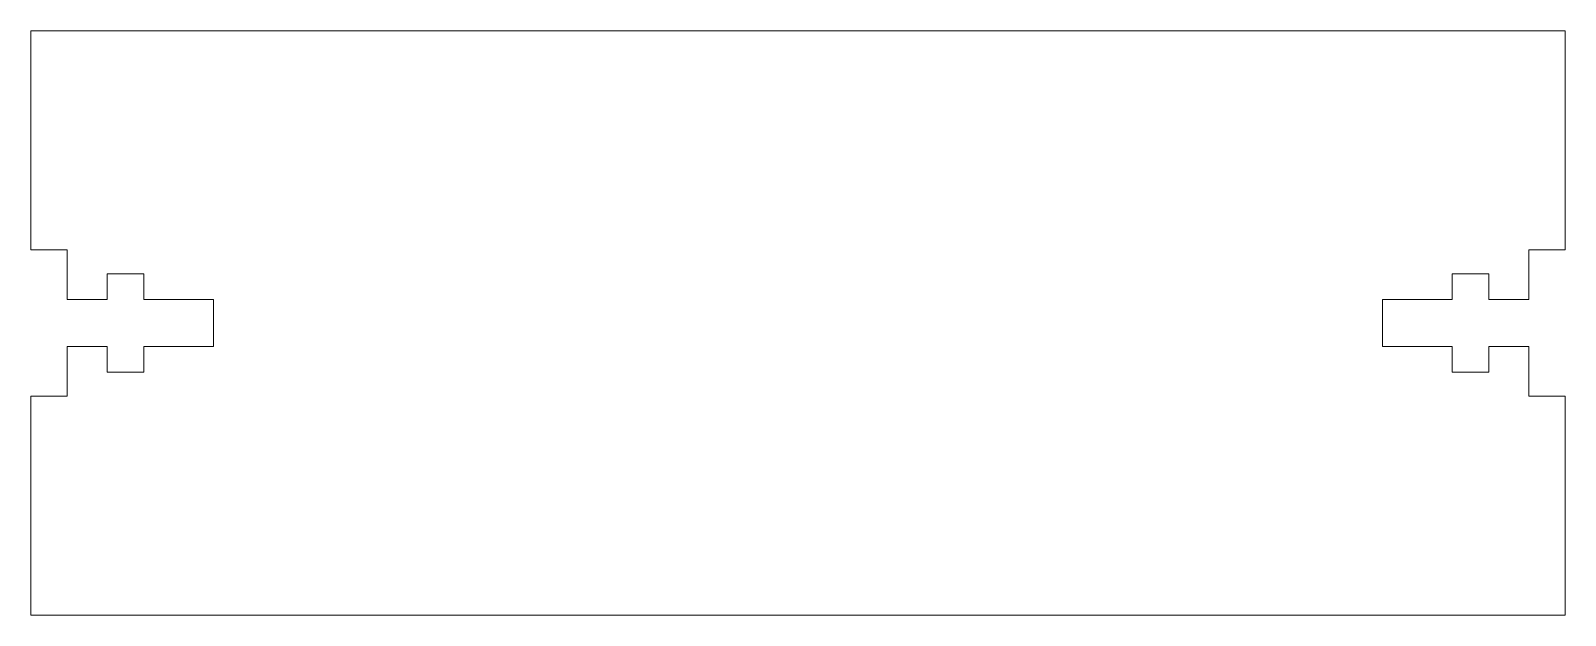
# Model space of a CAD drawing. Header units: inches. Extents: x 0 to 5.25, y 0 to 2.
import ezdxf

# ---------------------------------------------------------------- set-up
doc = ezdxf.new("R2010")
doc.units = ezdxf.units.IN
doc.header["$MEASUREMENT"] = 0

msp = doc.modelspace()

# ---------------------------------------------------------------- linework, layer by layer
at = {"color": 7, "linetype": 'Continuous', "lineweight": 15}
for p, q in [((0, 2), (5.25, 2)), ((0, 1.25), (0, 2)), ((5.25, 1.25), (5.25, 2)), ((0.125, 1.25), (0, 1.25)), ((0.125, 1.0807), (0.125, 1.25)), ((5.125, 1.0807), (5.125, 1.25)), ((5.125, 1.25), (5.25, 1.25)), ((0.2613, 1.1683), (0.2613, 1.0807)), ((0.3873, 1.1683), (0.2613, 1.1683)), ((0.3873, 1.0807), (0.3873, 1.1683)), ((4.8627, 1.1683), (4.8627, 1.0807)), ((4.9887, 1.1683), (4.8627, 1.1683)), ((4.9887, 1.0807), (4.9887, 1.1683)), ((0.2613, 1.0807), (0.125, 1.0807)), ((0.625, 1.0807), (0.3873, 1.0807)), ((0.625, 0.9193), (0.625, 1.0807)), ((4.625, 1.0807), (4.625, 0.9193)), ((4.8627, 1.0807), (4.625, 1.0807)), ((5.125, 1.0807), (4.9887, 1.0807)), ((0.125, 0.9193), (0.2613, 0.9193)), ((0.125, 0.75), (0.125, 0.9193)), ((0.2613, 0.9193), (0.2613, 0.8317)), ((0.3873, 0.9193), (0.625, 0.9193)), ((0.3873, 0.8317), (0.3873, 0.9193)), ((4.625, 0.9193), (4.8627, 0.9193)), ((4.8627, 0.9193), (4.8627, 0.8317)), ((4.9887, 0.9193), (5.125, 0.9193)), ((4.9887, 0.8317), (4.9887, 0.9193)), ((5.125, 0.75), (5.125, 0.9193)), ((0.2613, 0.8317), (0.3873, 0.8317)), ((4.8627, 0.8317), (4.9887, 0.8317)), ((0, 0.75), (0.125, 0.75)), ((0, 0), (0, 0.75)), ((5.25, 0.75), (5.125, 0.75)), ((5.25, 0), (5.25, 0.75)), ((5.25, 0), (0, 0))]:
    msp.add_line(p, q, dxfattribs=at)

doc.saveas('drawing.dxf')
